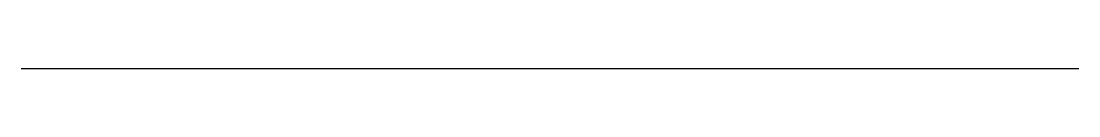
# Model space of a CAD drawing. Header units: metres. Extents: x 0 to 1000, y 0 to 0.
import ezdxf

# ---------------------------------------------------------------- set-up
doc = ezdxf.new("R2010")
doc.units = ezdxf.units.M
doc.layers.add('BEAM', color=7, linetype='Continuous')

msp = doc.modelspace()

# ---------------------------------------------------------------- linework, layer by layer
at = {"layer": 'BEAM', "color": 7}
msp.add_line((0, 0), (1000, 0), dxfattribs=at)

doc.saveas('drawing.dxf')
